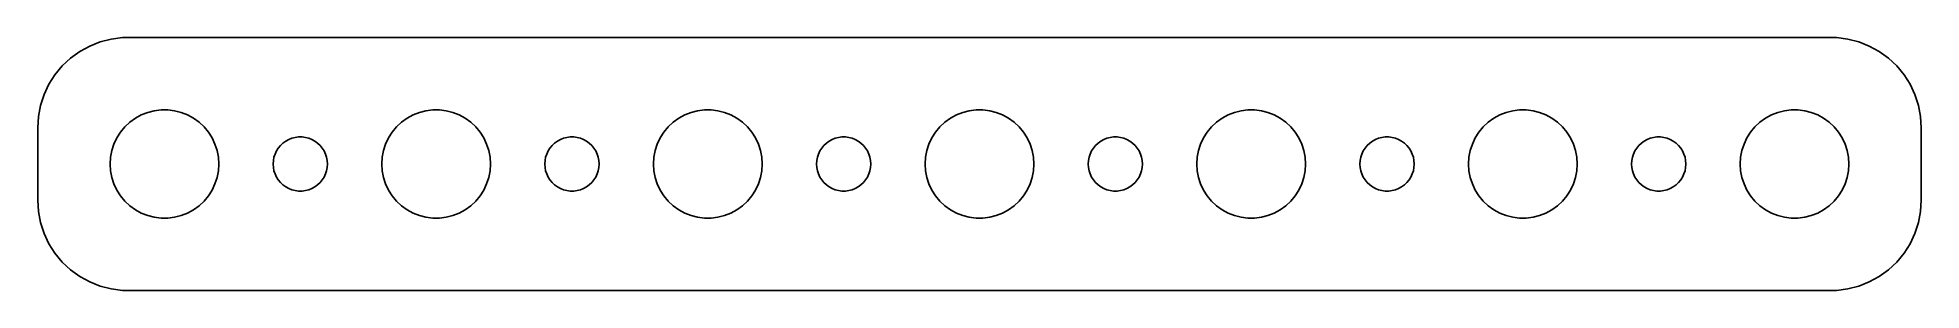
# Model space of a CAD drawing. Header units: metres. Extents: x -52 to 52, y 17 to 31.
import ezdxf

# ---------------------------------------------------------------- set-up
doc = ezdxf.new("R2010")
doc.units = ezdxf.units.M

msp = doc.modelspace()

# ---------------------------------------------------------------- linework, layer by layer
for p, q in [((-49.6791, 30.2216), (-50.1871, 29.8526)), ((-49.1289, 30.5241), (-49.6791, 30.2216)), ((-48.5451, 30.7553), (-49.1289, 30.5241)), ((-47.9369, 30.9114), (-48.5451, 30.7553)), ((-47.3139, 30.9901), (-47.9369, 30.9114)), ((47.3139, 30.9901), (-47.3139, 30.9901)), ((47.9369, 30.9114), (47.3139, 30.9901)), ((48.5451, 30.7553), (47.9369, 30.9114)), ((49.1289, 30.5241), (48.5451, 30.7553)), ((49.6791, 30.2216), (49.1289, 30.5241)), ((50.1871, 29.8526), (49.6791, 30.2216)), ((-50.6448, 29.4227), (-51.0451, 28.9389)), ((-50.1871, 29.8526), (-50.6448, 29.4227)), ((50.6448, 29.4227), (50.1871, 29.8526)), ((51.0451, 28.9389), (50.6448, 29.4227)), ((-51.3815, 28.4088), (-51.6489, 27.8406)), ((-51.0451, 28.9389), (-51.3815, 28.4088)), ((51.3815, 28.4088), (51.0451, 28.9389)), ((51.6489, 27.8406), (51.3815, 28.4088)), ((-51.8429, 27.2434), (-51.9606, 26.6267)), ((-51.6489, 27.8406), (-51.8429, 27.2434)), ((51.8429, 27.2434), (51.6489, 27.8406)), ((51.9606, 26.6267), (51.8429, 27.2434)), ((-51.9606, 26.6267), (-52, 26)), ((-52, 26), (-52, 22)), ((-47.427, 25.7634), (-47.1869, 26.0536)), ((-47.1869, 26.0536), (-46.9123, 26.3115)), ((-46.9123, 26.3115), (-46.6075, 26.533)), ((-46.6075, 26.533), (-46.2773, 26.7145)), ((-46.2773, 26.7145), (-45.927, 26.8532)), ((-45.927, 26.8532), (-45.5621, 26.9469)), ((-45.5621, 26.9469), (-45.1884, 26.9941)), ((-45.1884, 26.9941), (-44.8116, 26.9941)), ((-44.8116, 26.9941), (-44.4379, 26.9469)), ((-44.4379, 26.9469), (-44.0729, 26.8532)), ((-44.0729, 26.8532), (-43.7227, 26.7145)), ((-43.7227, 26.7145), (-43.3925, 26.533)), ((-43.3925, 26.533), (-43.0877, 26.3115)), ((-43.0877, 26.3115), (-42.8131, 26.0536)), ((-42.8131, 26.0536), (-42.5729, 25.7634)), ((-32.427, 25.7634), (-32.1869, 26.0536)), ((-32.1869, 26.0536), (-31.9123, 26.3115)), ((-31.9123, 26.3115), (-31.6075, 26.533)), ((-31.6075, 26.533), (-31.2773, 26.7145)), ((-31.2773, 26.7145), (-30.927, 26.8532)), ((-30.927, 26.8532), (-30.5621, 26.9469)), ((-30.5621, 26.9469), (-30.1884, 26.9941)), ((-30.1884, 26.9941), (-29.8116, 26.9941)), ((-29.8116, 26.9941), (-29.4379, 26.9469)), ((-29.4379, 26.9469), (-29.0729, 26.8532)), ((-29.0729, 26.8532), (-28.7227, 26.7145)), ((-28.7227, 26.7145), (-28.3925, 26.533)), ((-28.3925, 26.533), (-28.0877, 26.3115)), ((-28.0877, 26.3115), (-27.8131, 26.0536)), ((-27.8131, 26.0536), (-27.5729, 25.7634)), ((-17.427, 25.7634), (-17.1869, 26.0536)), ((-17.1869, 26.0536), (-16.9123, 26.3115)), ((-16.9123, 26.3115), (-16.6075, 26.533)), ((-16.6075, 26.533), (-16.2773, 26.7145)), ((-16.2773, 26.7145), (-15.927, 26.8532)), ((-15.927, 26.8532), (-15.5621, 26.9469)), ((-15.5621, 26.9469), (-15.1884, 26.9941)), ((-15.1884, 26.9941), (-14.8116, 26.9941)), ((-14.8116, 26.9941), (-14.4379, 26.9469)), ((-14.4379, 26.9469), (-14.0729, 26.8532)), ((-14.0729, 26.8532), (-13.7227, 26.7145)), ((-13.7227, 26.7145), (-13.3925, 26.533)), ((-13.3925, 26.533), (-13.0877, 26.3115)), ((-13.0877, 26.3115), (-12.8131, 26.0536)), ((-12.8131, 26.0536), (-12.5729, 25.7634)), ((-2.42705, 25.7634), (-2.1869, 26.0536)), ((-2.1869, 26.0536), (-1.91226, 26.3115)), ((-1.91226, 26.3115), (-1.60747, 26.533)), ((-1.60747, 26.533), (-1.27733, 26.7145)), ((-1.27733, 26.7145), (-0.92705, 26.8532)), ((-0.92705, 26.8532), (-0.56213, 26.9469)), ((-0.56213, 26.9469), (-0.18837, 26.9941)), ((-0.18837, 26.9941), (0.18837, 26.9941)), ((0.18837, 26.9941), (0.56213, 26.9469)), ((0.56213, 26.9469), (0.92705, 26.8532)), ((0.92705, 26.8532), (1.27733, 26.7145)), ((1.27733, 26.7145), (1.60747, 26.533)), ((1.60747, 26.533), (1.91226, 26.3115)), ((1.91226, 26.3115), (2.1869, 26.0536)), ((2.1869, 26.0536), (2.42705, 25.7634)), ((12.5729, 25.7634), (12.8131, 26.0536)), ((12.8131, 26.0536), (13.0877, 26.3115)), ((13.0877, 26.3115), (13.3925, 26.533)), ((13.3925, 26.533), (13.7227, 26.7145)), ((13.7227, 26.7145), (14.0729, 26.8532)), ((14.0729, 26.8532), (14.4379, 26.9469)), ((14.4379, 26.9469), (14.8116, 26.9941)), ((14.8116, 26.9941), (15.1884, 26.9941)), ((15.1884, 26.9941), (15.5621, 26.9469)), ((15.5621, 26.9469), (15.927, 26.8532)), ((15.927, 26.8532), (16.2773, 26.7145)), ((16.2773, 26.7145), (16.6075, 26.533)), ((16.6075, 26.533), (16.9123, 26.3115)), ((16.9123, 26.3115), (17.1869, 26.0536)), ((17.1869, 26.0536), (17.427, 25.7634)), ((27.5729, 25.7634), (27.8131, 26.0536)), ((27.8131, 26.0536), (28.0877, 26.3115)), ((28.0877, 26.3115), (28.3925, 26.533)), ((28.3925, 26.533), (28.7227, 26.7145)), ((28.7227, 26.7145), (29.0729, 26.8532)), ((29.0729, 26.8532), (29.4379, 26.9469)), ((29.4379, 26.9469), (29.8116, 26.9941)), ((29.8116, 26.9941), (30.1884, 26.9941)), ((30.1884, 26.9941), (30.5621, 26.9469)), ((30.5621, 26.9469), (30.927, 26.8532)), ((30.927, 26.8532), (31.2773, 26.7145)), ((31.2773, 26.7145), (31.6075, 26.533)), ((31.6075, 26.533), (31.9123, 26.3115)), ((31.9123, 26.3115), (32.1869, 26.0536)), ((32.1869, 26.0536), (32.427, 25.7634)), ((42.5729, 25.7634), (42.8131, 26.0536)), ((42.8131, 26.0536), (43.0877, 26.3115)), ((43.0877, 26.3115), (43.3925, 26.533)), ((43.3925, 26.533), (43.7227, 26.7145)), ((43.7227, 26.7145), (44.0729, 26.8532)), ((44.0729, 26.8532), (44.4379, 26.9469)), ((44.4379, 26.9469), (44.8116, 26.9941)), ((44.8116, 26.9941), (45.1884, 26.9941)), ((45.1884, 26.9941), (45.5621, 26.9469)), ((45.5621, 26.9469), (45.927, 26.8532)), ((45.927, 26.8532), (46.2773, 26.7145)), ((46.2773, 26.7145), (46.6075, 26.533)), ((46.6075, 26.533), (46.9123, 26.3115)), ((46.9123, 26.3115), (47.1869, 26.0536)), ((47.1869, 26.0536), (47.427, 25.7634)), ((52, 26), (51.9606, 26.6267)), ((52, 22), (52, 26)), ((-47.9057, 24.7461), (-47.7893, 25.1044)), ((-47.7893, 25.1044), (-47.6289, 25.4453)), ((-47.6289, 25.4453), (-47.427, 25.7634)), ((-42.5729, 25.7634), (-42.3711, 25.4453)), ((-42.3711, 25.4453), (-42.2107, 25.1044)), ((-42.2107, 25.1044), (-42.0942, 24.7461)), ((-38.7135, 24.8817), (-38.5934, 25.0268)), ((-38.5934, 25.0268), (-38.4561, 25.1558)), ((-38.4561, 25.1558), (-38.3037, 25.2665)), ((-38.3037, 25.2665), (-38.1387, 25.3572)), ((-38.1387, 25.3572), (-37.9635, 25.4266)), ((-37.9635, 25.4266), (-37.7811, 25.4734)), ((-37.7811, 25.4734), (-37.5942, 25.497)), ((-37.5942, 25.497), (-37.4058, 25.497)), ((-37.4058, 25.497), (-37.2189, 25.4734)), ((-37.2189, 25.4734), (-37.0365, 25.4266)), ((-37.0365, 25.4266), (-36.8613, 25.3572)), ((-36.8613, 25.3572), (-36.6963, 25.2665)), ((-36.6963, 25.2665), (-36.5439, 25.1558)), ((-36.5439, 25.1558), (-36.4065, 25.0268)), ((-36.4065, 25.0268), (-36.2865, 24.8817)), ((-32.9057, 24.7461), (-32.7893, 25.1044)), ((-32.7893, 25.1044), (-32.6289, 25.4453)), ((-32.6289, 25.4453), (-32.427, 25.7634)), ((-27.5729, 25.7634), (-27.3711, 25.4453)), ((-27.3711, 25.4453), (-27.2107, 25.1044)), ((-27.2107, 25.1044), (-27.0942, 24.7461)), ((-23.7135, 24.8817), (-23.5934, 25.0268)), ((-23.5934, 25.0268), (-23.4561, 25.1558)), ((-23.4561, 25.1558), (-23.3037, 25.2665)), ((-23.3037, 25.2665), (-23.1387, 25.3572)), ((-23.1387, 25.3572), (-22.9635, 25.4266)), ((-22.9635, 25.4266), (-22.7811, 25.4734)), ((-22.7811, 25.4734), (-22.5942, 25.497)), ((-22.5942, 25.497), (-22.4058, 25.497)), ((-22.4058, 25.497), (-22.2189, 25.4734)), ((-22.2189, 25.4734), (-22.0365, 25.4266)), ((-22.0365, 25.4266), (-21.8613, 25.3572)), ((-21.8613, 25.3572), (-21.6963, 25.2665)), ((-21.6963, 25.2665), (-21.5439, 25.1558)), ((-21.5439, 25.1558), (-21.4065, 25.0268)), ((-21.4065, 25.0268), (-21.2865, 24.8817)), ((-17.9057, 24.7461), (-17.7893, 25.1044)), ((-17.7893, 25.1044), (-17.6289, 25.4453)), ((-17.6289, 25.4453), (-17.427, 25.7634)), ((-12.5729, 25.7634), (-12.3711, 25.4453)), ((-12.3711, 25.4453), (-12.2107, 25.1044)), ((-12.2107, 25.1044), (-12.0942, 24.7461)), ((-8.71352, 24.8817), (-8.59344, 25.0268)), ((-8.59344, 25.0268), (-8.45613, 25.1558)), ((-8.45613, 25.1558), (-8.30373, 25.2665)), ((-8.30373, 25.2665), (-8.13866, 25.3572)), ((-8.13866, 25.3572), (-7.96352, 25.4266)), ((-7.96352, 25.4266), (-7.78107, 25.4734)), ((-7.78107, 25.4734), (-7.59418, 25.497)), ((-7.59418, 25.497), (-7.40581, 25.497)), ((-7.40581, 25.497), (-7.21892, 25.4734)), ((-7.21892, 25.4734), (-7.03647, 25.4266)), ((-7.03647, 25.4266), (-6.86133, 25.3572)), ((-6.86133, 25.3572), (-6.69626, 25.2665)), ((-6.69626, 25.2665), (-6.54385, 25.1558)), ((-6.54385, 25.1558), (-6.40654, 25.0268)), ((-6.40654, 25.0268), (-6.28647, 24.8817)), ((-2.90575, 24.7461), (-2.78932, 25.1044)), ((-2.78932, 25.1044), (-2.62891, 25.4453)), ((-2.62891, 25.4453), (-2.42705, 25.7634)), ((2.42705, 25.7634), (2.62891, 25.4453)), ((2.62891, 25.4453), (2.78932, 25.1044)), ((2.78932, 25.1044), (2.90575, 24.7461)), ((6.28647, 24.8817), (6.40654, 25.0268)), ((6.40654, 25.0268), (6.54385, 25.1558)), ((6.54385, 25.1558), (6.69626, 25.2665)), ((6.69626, 25.2665), (6.86133, 25.3572)), ((6.86133, 25.3572), (7.03647, 25.4266)), ((7.03647, 25.4266), (7.21892, 25.4734)), ((7.21892, 25.4734), (7.40581, 25.497)), ((7.40581, 25.497), (7.59418, 25.497)), ((7.59418, 25.497), (7.78107, 25.4734)), ((7.78107, 25.4734), (7.96352, 25.4266)), ((7.96352, 25.4266), (8.13866, 25.3572)), ((8.13866, 25.3572), (8.30373, 25.2665)), ((8.30373, 25.2665), (8.45613, 25.1558)), ((8.45613, 25.1558), (8.59344, 25.0268)), ((8.59344, 25.0268), (8.71352, 24.8817)), ((12.0942, 24.7461), (12.2107, 25.1044)), ((12.2107, 25.1044), (12.3711, 25.4453)), ((12.3711, 25.4453), (12.5729, 25.7634)), ((17.427, 25.7634), (17.6289, 25.4453)), ((17.6289, 25.4453), (17.7893, 25.1044)), ((17.7893, 25.1044), (17.9057, 24.7461)), ((21.2865, 24.8817), (21.4065, 25.0268)), ((21.4065, 25.0268), (21.5439, 25.1558)), ((21.5439, 25.1558), (21.6963, 25.2665)), ((21.6963, 25.2665), (21.8613, 25.3572)), ((21.8613, 25.3572), (22.0365, 25.4266)), ((22.0365, 25.4266), (22.2189, 25.4734)), ((22.2189, 25.4734), (22.4058, 25.497)), ((22.4058, 25.497), (22.5942, 25.497)), ((22.5942, 25.497), (22.7811, 25.4734)), ((22.7811, 25.4734), (22.9635, 25.4266)), ((22.9635, 25.4266), (23.1387, 25.3572)), ((23.1387, 25.3572), (23.3037, 25.2665)), ((23.3037, 25.2665), (23.4561, 25.1558)), ((23.4561, 25.1558), (23.5934, 25.0268)), ((23.5934, 25.0268), (23.7135, 24.8817)), ((27.0942, 24.7461), (27.2107, 25.1044)), ((27.2107, 25.1044), (27.3711, 25.4453)), ((27.3711, 25.4453), (27.5729, 25.7634)), ((32.427, 25.7634), (32.6289, 25.4453)), ((32.6289, 25.4453), (32.7893, 25.1044)), ((32.7893, 25.1044), (32.9057, 24.7461)), ((36.2865, 24.8817), (36.4065, 25.0268)), ((36.4065, 25.0268), (36.5439, 25.1558)), ((36.5439, 25.1558), (36.6963, 25.2665)), ((36.6963, 25.2665), (36.8613, 25.3572)), ((36.8613, 25.3572), (37.0365, 25.4266)), ((37.0365, 25.4266), (37.2189, 25.4734)), ((37.2189, 25.4734), (37.4058, 25.497)), ((37.4058, 25.497), (37.5942, 25.497)), ((37.5942, 25.497), (37.7811, 25.4734)), ((37.7811, 25.4734), (37.9635, 25.4266)), ((37.9635, 25.4266), (38.1387, 25.3572)), ((38.1387, 25.3572), (38.3037, 25.2665)), ((38.3037, 25.2665), (38.4561, 25.1558)), ((38.4561, 25.1558), (38.5934, 25.0268)), ((38.5934, 25.0268), (38.7135, 24.8817)), ((42.0942, 24.7461), (42.2107, 25.1044)), ((42.2107, 25.1044), (42.3711, 25.4453)), ((42.3711, 25.4453), (42.5729, 25.7634)), ((47.427, 25.7634), (47.6289, 25.4453)), ((47.6289, 25.4453), (47.7893, 25.1044)), ((47.7893, 25.1044), (47.9057, 24.7461)), ((-48, 24), (-47.9763, 24.376)), ((-47.9763, 23.624), (-48, 24)), ((-47.9763, 24.376), (-47.9057, 24.7461)), ((-42.0942, 24.7461), (-42.0237, 24.376)), ((-42.0237, 24.376), (-42, 24)), ((-42, 24), (-42.0237, 23.624)), ((-39, 24), (-38.9882, 24.188)), ((-38.9882, 23.812), (-39, 24)), ((-38.9882, 24.188), (-38.9529, 24.373)), ((-38.9529, 24.373), (-38.8947, 24.5522)), ((-38.8947, 24.5522), (-38.8145, 24.7226)), ((-38.8145, 24.7226), (-38.7135, 24.8817)), ((-36.2865, 24.8817), (-36.1855, 24.7226)), ((-36.1855, 24.7226), (-36.1053, 24.5522)), ((-36.1053, 24.5522), (-36.0471, 24.373)), ((-36.0471, 24.373), (-36.0118, 24.188)), ((-36.0118, 24.188), (-36, 24)), ((-36, 24), (-36.0118, 23.812)), ((-33, 24), (-32.9763, 24.376)), ((-32.9763, 23.624), (-33, 24)), ((-32.9763, 24.376), (-32.9057, 24.7461)), ((-27.0942, 24.7461), (-27.0237, 24.376)), ((-27.0237, 24.376), (-27, 24)), ((-27, 24), (-27.0237, 23.624)), ((-24, 24), (-23.9882, 24.188)), ((-23.9882, 23.812), (-24, 24)), ((-23.9882, 24.188), (-23.9529, 24.373)), ((-23.9529, 24.373), (-23.8947, 24.5522)), ((-23.8947, 24.5522), (-23.8145, 24.7226)), ((-23.8145, 24.7226), (-23.7135, 24.8817)), ((-21.2865, 24.8817), (-21.1855, 24.7226)), ((-21.1855, 24.7226), (-21.1053, 24.5522)), ((-21.1053, 24.5522), (-21.0471, 24.373)), ((-21.0471, 24.373), (-21.0118, 24.188)), ((-21.0118, 24.188), (-21, 24)), ((-21, 24), (-21.0118, 23.812)), ((-18, 24), (-17.9763, 24.376)), ((-17.9763, 23.624), (-18, 24)), ((-17.9763, 24.376), (-17.9057, 24.7461)), ((-12.0942, 24.7461), (-12.0237, 24.376)), ((-12.0237, 24.376), (-12, 24)), ((-12, 24), (-12.0237, 23.624)), ((-9, 24), (-8.98816, 24.188)), ((-8.98816, 23.812), (-9, 24)), ((-8.98816, 24.188), (-8.95287, 24.373)), ((-8.95287, 24.373), (-8.89465, 24.5522)), ((-8.89465, 24.5522), (-8.81445, 24.7226)), ((-8.81445, 24.7226), (-8.71352, 24.8817)), ((-6.28647, 24.8817), (-6.18553, 24.7226)), ((-6.18553, 24.7226), (-6.10533, 24.5522)), ((-6.10533, 24.5522), (-6.04712, 24.373)), ((-6.04712, 24.373), (-6.01183, 24.188)), ((-6.01183, 24.188), (-6, 24)), ((-6, 24), (-6.01183, 23.812)), ((-3, 24), (-2.97633, 24.376)), ((-2.97633, 23.624), (-3, 24)), ((-2.97633, 24.376), (-2.90575, 24.7461)), ((2.90575, 24.7461), (2.97633, 24.376)), ((2.97633, 24.376), (3, 24)), ((3, 24), (2.97633, 23.624)), ((6, 24), (6.01183, 24.188)), ((6.01183, 23.812), (6, 24)), ((6.01183, 24.188), (6.04712, 24.373)), ((6.04712, 24.373), (6.10533, 24.5522)), ((6.10533, 24.5522), (6.18553, 24.7226)), ((6.18553, 24.7226), (6.28647, 24.8817)), ((8.71352, 24.8817), (8.81445, 24.7226)), ((8.81445, 24.7226), (8.89465, 24.5522)), ((8.89465, 24.5522), (8.95287, 24.373)), ((8.95287, 24.373), (8.98816, 24.188)), ((8.98816, 24.188), (9, 24)), ((9, 24), (8.98816, 23.812)), ((12, 24), (12.0237, 24.376)), ((12.0237, 23.624), (12, 24)), ((12.0237, 24.376), (12.0942, 24.7461)), ((17.9057, 24.7461), (17.9763, 24.376)), ((17.9763, 24.376), (18, 24)), ((18, 24), (17.9763, 23.624)), ((21, 24), (21.0118, 24.188)), ((21.0118, 23.812), (21, 24)), ((21.0118, 24.188), (21.0471, 24.373)), ((21.0471, 24.373), (21.1053, 24.5522)), ((21.1053, 24.5522), (21.1855, 24.7226)), ((21.1855, 24.7226), (21.2865, 24.8817)), ((23.7135, 24.8817), (23.8145, 24.7226)), ((23.8145, 24.7226), (23.8947, 24.5522)), ((23.8947, 24.5522), (23.9529, 24.373)), ((23.9529, 24.373), (23.9882, 24.188)), ((23.9882, 24.188), (24, 24)), ((24, 24), (23.9882, 23.812)), ((27, 24), (27.0237, 24.376)), ((27.0237, 23.624), (27, 24)), ((27.0237, 24.376), (27.0942, 24.7461)), ((32.9057, 24.7461), (32.9763, 24.376)), ((32.9763, 24.376), (33, 24)), ((33, 24), (32.9763, 23.624)), ((36, 24), (36.0118, 24.188)), ((36.0118, 23.812), (36, 24)), ((36.0118, 24.188), (36.0471, 24.373)), ((36.0471, 24.373), (36.1053, 24.5522)), ((36.1053, 24.5522), (36.1855, 24.7226)), ((36.1855, 24.7226), (36.2865, 24.8817)), ((38.7135, 24.8817), (38.8145, 24.7226)), ((38.8145, 24.7226), (38.8947, 24.5522)), ((38.8947, 24.5522), (38.9529, 24.373)), ((38.9529, 24.373), (38.9882, 24.188)), ((38.9882, 24.188), (39, 24)), ((39, 24), (38.9882, 23.812)), ((42, 24), (42.0237, 24.376)), ((42.0237, 23.624), (42, 24)), ((42.0237, 24.376), (42.0942, 24.7461)), ((47.9057, 24.7461), (47.9763, 24.376)), ((47.9763, 24.376), (48, 24)), ((48, 24), (47.9763, 23.624)), ((-47.9057, 23.2539), (-47.9763, 23.624)), ((-47.7893, 22.8956), (-47.9057, 23.2539)), ((-47.6289, 22.5547), (-47.7893, 22.8956)), ((-42.2107, 22.8956), (-42.3711, 22.5547)), ((-42.0942, 23.2539), (-42.2107, 22.8956)), ((-42.0237, 23.624), (-42.0942, 23.2539)), ((-38.9529, 23.627), (-38.9882, 23.812)), ((-38.8947, 23.4478), (-38.9529, 23.627)), ((-38.8145, 23.2774), (-38.8947, 23.4478)), ((-38.7135, 23.1183), (-38.8145, 23.2774)), ((-38.5934, 22.9732), (-38.7135, 23.1183)), ((-38.4561, 22.8442), (-38.5934, 22.9732)), ((-36.4065, 22.9732), (-36.5439, 22.8442)), ((-36.2865, 23.1183), (-36.4065, 22.9732)), ((-36.1855, 23.2774), (-36.2865, 23.1183)), ((-36.1053, 23.4478), (-36.1855, 23.2774)), ((-36.0471, 23.627), (-36.1053, 23.4478)), ((-36.0118, 23.812), (-36.0471, 23.627)), ((-32.9057, 23.2539), (-32.9763, 23.624)), ((-32.7893, 22.8956), (-32.9057, 23.2539)), ((-32.6289, 22.5547), (-32.7893, 22.8956)), ((-27.2107, 22.8956), (-27.3711, 22.5547)), ((-27.0942, 23.2539), (-27.2107, 22.8956)), ((-27.0237, 23.624), (-27.0942, 23.2539)), ((-23.9529, 23.627), (-23.9882, 23.812)), ((-23.8947, 23.4478), (-23.9529, 23.627)), ((-23.8145, 23.2774), (-23.8947, 23.4478)), ((-23.7135, 23.1183), (-23.8145, 23.2774)), ((-23.5934, 22.9732), (-23.7135, 23.1183)), ((-23.4561, 22.8442), (-23.5934, 22.9732)), ((-21.4065, 22.9732), (-21.5439, 22.8442)), ((-21.2865, 23.1183), (-21.4065, 22.9732)), ((-21.1855, 23.2774), (-21.2865, 23.1183)), ((-21.1053, 23.4478), (-21.1855, 23.2774)), ((-21.0471, 23.627), (-21.1053, 23.4478)), ((-21.0118, 23.812), (-21.0471, 23.627)), ((-17.9057, 23.2539), (-17.9763, 23.624)), ((-17.7893, 22.8956), (-17.9057, 23.2539)), ((-17.6289, 22.5547), (-17.7893, 22.8956)), ((-12.2107, 22.8956), (-12.3711, 22.5547)), ((-12.0942, 23.2539), (-12.2107, 22.8956)), ((-12.0237, 23.624), (-12.0942, 23.2539)), ((-8.95287, 23.627), (-8.98816, 23.812)), ((-8.89465, 23.4478), (-8.95287, 23.627)), ((-8.81445, 23.2774), (-8.89465, 23.4478)), ((-8.71352, 23.1183), (-8.81445, 23.2774)), ((-8.59344, 22.9732), (-8.71352, 23.1183)), ((-8.45613, 22.8442), (-8.59344, 22.9732)), ((-6.40654, 22.9732), (-6.54385, 22.8442)), ((-6.28647, 23.1183), (-6.40654, 22.9732)), ((-6.18553, 23.2774), (-6.28647, 23.1183)), ((-6.10533, 23.4478), (-6.18553, 23.2774)), ((-6.04712, 23.627), (-6.10533, 23.4478)), ((-6.01183, 23.812), (-6.04712, 23.627)), ((-2.90575, 23.2539), (-2.97633, 23.624)), ((-2.78932, 22.8956), (-2.90575, 23.2539)), ((-2.62891, 22.5547), (-2.78932, 22.8956)), ((2.78932, 22.8956), (2.62891, 22.5547)), ((2.90575, 23.2539), (2.78932, 22.8956)), ((2.97633, 23.624), (2.90575, 23.2539)), ((6.04712, 23.627), (6.01183, 23.812)), ((6.10533, 23.4478), (6.04712, 23.627)), ((6.18553, 23.2774), (6.10533, 23.4478)), ((6.28647, 23.1183), (6.18553, 23.2774)), ((6.40654, 22.9732), (6.28647, 23.1183)), ((6.54385, 22.8442), (6.40654, 22.9732)), ((8.59344, 22.9732), (8.45613, 22.8442)), ((8.71352, 23.1183), (8.59344, 22.9732)), ((8.81445, 23.2774), (8.71352, 23.1183)), ((8.89465, 23.4478), (8.81445, 23.2774)), ((8.95287, 23.627), (8.89465, 23.4478)), ((8.98816, 23.812), (8.95287, 23.627)), ((12.0942, 23.2539), (12.0237, 23.624)), ((12.2107, 22.8956), (12.0942, 23.2539)), ((12.3711, 22.5547), (12.2107, 22.8956)), ((17.7893, 22.8956), (17.6289, 22.5547)), ((17.9057, 23.2539), (17.7893, 22.8956)), ((17.9763, 23.624), (17.9057, 23.2539)), ((21.0471, 23.627), (21.0118, 23.812)), ((21.1053, 23.4478), (21.0471, 23.627)), ((21.1855, 23.2774), (21.1053, 23.4478)), ((21.2865, 23.1183), (21.1855, 23.2774)), ((21.4065, 22.9732), (21.2865, 23.1183)), ((21.5439, 22.8442), (21.4065, 22.9732)), ((23.5934, 22.9732), (23.4561, 22.8442)), ((23.7135, 23.1183), (23.5934, 22.9732)), ((23.8145, 23.2774), (23.7135, 23.1183)), ((23.8947, 23.4478), (23.8145, 23.2774)), ((23.9529, 23.627), (23.8947, 23.4478)), ((23.9882, 23.812), (23.9529, 23.627)), ((27.0942, 23.2539), (27.0237, 23.624)), ((27.2107, 22.8956), (27.0942, 23.2539)), ((27.3711, 22.5547), (27.2107, 22.8956)), ((32.7893, 22.8956), (32.6289, 22.5547)), ((32.9057, 23.2539), (32.7893, 22.8956)), ((32.9763, 23.624), (32.9057, 23.2539)), ((36.0471, 23.627), (36.0118, 23.812)), ((36.1053, 23.4478), (36.0471, 23.627)), ((36.1855, 23.2774), (36.1053, 23.4478)), ((36.2865, 23.1183), (36.1855, 23.2774)), ((36.4065, 22.9732), (36.2865, 23.1183)), ((36.5439, 22.8442), (36.4065, 22.9732)), ((38.5934, 22.9732), (38.4561, 22.8442)), ((38.7135, 23.1183), (38.5934, 22.9732)), ((38.8145, 23.2774), (38.7135, 23.1183)), ((38.8947, 23.4478), (38.8145, 23.2774)), ((38.9529, 23.627), (38.8947, 23.4478)), ((38.9882, 23.812), (38.9529, 23.627)), ((42.0942, 23.2539), (42.0237, 23.624)), ((42.2107, 22.8956), (42.0942, 23.2539)), ((42.3711, 22.5547), (42.2107, 22.8956)), ((47.7893, 22.8956), (47.6289, 22.5547)), ((47.9057, 23.2539), (47.7893, 22.8956)), ((47.9763, 23.624), (47.9057, 23.2539)), ((-52, 22), (-51.9606, 21.3733)), ((-47.427, 22.2366), (-47.6289, 22.5547)), ((-47.1869, 21.9464), (-47.427, 22.2366)), ((-46.9123, 21.6885), (-47.1869, 21.9464)), ((-42.8131, 21.9464), (-43.0877, 21.6885)), ((-42.5729, 22.2366), (-42.8131, 21.9464)), ((-42.3711, 22.5547), (-42.5729, 22.2366)), ((-38.3037, 22.7335), (-38.4561, 22.8442)), ((-38.1387, 22.6428), (-38.3037, 22.7335)), ((-37.9635, 22.5734), (-38.1387, 22.6428)), ((-37.7811, 22.5266), (-37.9635, 22.5734)), ((-37.5942, 22.503), (-37.7811, 22.5266)), ((-37.4058, 22.503), (-37.5942, 22.503)), ((-37.2189, 22.5266), (-37.4058, 22.503)), ((-37.0365, 22.5734), (-37.2189, 22.5266)), ((-36.8613, 22.6428), (-37.0365, 22.5734)), ((-36.6963, 22.7335), (-36.8613, 22.6428)), ((-36.5439, 22.8442), (-36.6963, 22.7335)), ((-32.427, 22.2366), (-32.6289, 22.5547)), ((-32.1869, 21.9464), (-32.427, 22.2366)), ((-31.9123, 21.6885), (-32.1869, 21.9464)), ((-27.8131, 21.9464), (-28.0877, 21.6885)), ((-27.5729, 22.2366), (-27.8131, 21.9464)), ((-27.3711, 22.5547), (-27.5729, 22.2366)), ((-23.3037, 22.7335), (-23.4561, 22.8442)), ((-23.1387, 22.6428), (-23.3037, 22.7335)), ((-22.9635, 22.5734), (-23.1387, 22.6428)), ((-22.7811, 22.5266), (-22.9635, 22.5734)), ((-22.5942, 22.503), (-22.7811, 22.5266)), ((-22.4058, 22.503), (-22.5942, 22.503)), ((-22.2189, 22.5266), (-22.4058, 22.503)), ((-22.0365, 22.5734), (-22.2189, 22.5266)), ((-21.8613, 22.6428), (-22.0365, 22.5734)), ((-21.6963, 22.7335), (-21.8613, 22.6428)), ((-21.5439, 22.8442), (-21.6963, 22.7335)), ((-17.427, 22.2366), (-17.6289, 22.5547)), ((-17.1869, 21.9464), (-17.427, 22.2366)), ((-16.9123, 21.6885), (-17.1869, 21.9464)), ((-12.8131, 21.9464), (-13.0877, 21.6885)), ((-12.5729, 22.2366), (-12.8131, 21.9464)), ((-12.3711, 22.5547), (-12.5729, 22.2366)), ((-8.30373, 22.7335), (-8.45613, 22.8442)), ((-8.13866, 22.6428), (-8.30373, 22.7335)), ((-7.96352, 22.5734), (-8.13866, 22.6428)), ((-7.78107, 22.5266), (-7.96352, 22.5734)), ((-7.59418, 22.503), (-7.78107, 22.5266)), ((-7.40581, 22.503), (-7.59418, 22.503)), ((-7.21892, 22.5266), (-7.40581, 22.503)), ((-7.03647, 22.5734), (-7.21892, 22.5266)), ((-6.86133, 22.6428), (-7.03647, 22.5734)), ((-6.69626, 22.7335), (-6.86133, 22.6428)), ((-6.54385, 22.8442), (-6.69626, 22.7335)), ((-2.42705, 22.2366), (-2.62891, 22.5547)), ((-2.1869, 21.9464), (-2.42705, 22.2366)), ((-1.91226, 21.6885), (-2.1869, 21.9464)), ((2.1869, 21.9464), (1.91226, 21.6885)), ((2.42705, 22.2366), (2.1869, 21.9464)), ((2.62891, 22.5547), (2.42705, 22.2366)), ((6.69626, 22.7335), (6.54385, 22.8442)), ((6.86133, 22.6428), (6.69626, 22.7335)), ((7.03647, 22.5734), (6.86133, 22.6428)), ((7.21892, 22.5266), (7.03647, 22.5734)), ((7.40581, 22.503), (7.21892, 22.5266)), ((7.59418, 22.503), (7.40581, 22.503)), ((7.78107, 22.5266), (7.59418, 22.503)), ((7.96352, 22.5734), (7.78107, 22.5266)), ((8.13866, 22.6428), (7.96352, 22.5734)), ((8.30373, 22.7335), (8.13866, 22.6428)), ((8.45613, 22.8442), (8.30373, 22.7335)), ((12.5729, 22.2366), (12.3711, 22.5547)), ((12.8131, 21.9464), (12.5729, 22.2366)), ((13.0877, 21.6885), (12.8131, 21.9464)), ((17.1869, 21.9464), (16.9123, 21.6885)), ((17.427, 22.2366), (17.1869, 21.9464)), ((17.6289, 22.5547), (17.427, 22.2366)), ((21.6963, 22.7335), (21.5439, 22.8442)), ((21.8613, 22.6428), (21.6963, 22.7335)), ((22.0365, 22.5734), (21.8613, 22.6428)), ((22.2189, 22.5266), (22.0365, 22.5734)), ((22.4058, 22.503), (22.2189, 22.5266)), ((22.5942, 22.503), (22.4058, 22.503)), ((22.7811, 22.5266), (22.5942, 22.503)), ((22.9635, 22.5734), (22.7811, 22.5266)), ((23.1387, 22.6428), (22.9635, 22.5734)), ((23.3037, 22.7335), (23.1387, 22.6428)), ((23.4561, 22.8442), (23.3037, 22.7335)), ((27.5729, 22.2366), (27.3711, 22.5547)), ((27.8131, 21.9464), (27.5729, 22.2366)), ((28.0877, 21.6885), (27.8131, 21.9464)), ((32.1869, 21.9464), (31.9123, 21.6885)), ((32.427, 22.2366), (32.1869, 21.9464)), ((32.6289, 22.5547), (32.427, 22.2366)), ((36.6963, 22.7335), (36.5439, 22.8442)), ((36.8613, 22.6428), (36.6963, 22.7335)), ((37.0365, 22.5734), (36.8613, 22.6428)), ((37.2189, 22.5266), (37.0365, 22.5734)), ((37.4058, 22.503), (37.2189, 22.5266)), ((37.5942, 22.503), (37.4058, 22.503)), ((37.7811, 22.5266), (37.5942, 22.503)), ((37.9635, 22.5734), (37.7811, 22.5266)), ((38.1387, 22.6428), (37.9635, 22.5734)), ((38.3037, 22.7335), (38.1387, 22.6428)), ((38.4561, 22.8442), (38.3037, 22.7335)), ((42.5729, 22.2366), (42.3711, 22.5547)), ((42.8131, 21.9464), (42.5729, 22.2366)), ((43.0877, 21.6885), (42.8131, 21.9464)), ((47.1869, 21.9464), (46.9123, 21.6885)), ((47.427, 22.2366), (47.1869, 21.9464)), ((47.6289, 22.5547), (47.427, 22.2366)), ((51.9606, 21.3733), (52, 22)), ((-51.9606, 21.3733), (-51.8429, 20.7566)), ((-46.6075, 21.467), (-46.9123, 21.6885)), ((-46.2773, 21.2855), (-46.6075, 21.467)), ((-45.927, 21.1468), (-46.2773, 21.2855)), ((-45.5621, 21.0531), (-45.927, 21.1468)), ((-45.1884, 21.0059), (-45.5621, 21.0531)), ((-44.8116, 21.0059), (-45.1884, 21.0059)), ((-44.4379, 21.0531), (-44.8116, 21.0059)), ((-44.0729, 21.1468), (-44.4379, 21.0531)), ((-43.7227, 21.2855), (-44.0729, 21.1468)), ((-43.3925, 21.467), (-43.7227, 21.2855)), ((-43.0877, 21.6885), (-43.3925, 21.467)), ((-31.6075, 21.467), (-31.9123, 21.6885)), ((-31.2773, 21.2855), (-31.6075, 21.467)), ((-30.927, 21.1468), (-31.2773, 21.2855)), ((-30.5621, 21.0531), (-30.927, 21.1468)), ((-30.1884, 21.0059), (-30.5621, 21.0531)), ((-29.8116, 21.0059), (-30.1884, 21.0059)), ((-29.4379, 21.0531), (-29.8116, 21.0059)), ((-29.0729, 21.1468), (-29.4379, 21.0531)), ((-28.7227, 21.2855), (-29.0729, 21.1468)), ((-28.3925, 21.467), (-28.7227, 21.2855)), ((-28.0877, 21.6885), (-28.3925, 21.467)), ((-16.6075, 21.467), (-16.9123, 21.6885)), ((-16.2773, 21.2855), (-16.6075, 21.467)), ((-15.927, 21.1468), (-16.2773, 21.2855)), ((-15.5621, 21.0531), (-15.927, 21.1468)), ((-15.1884, 21.0059), (-15.5621, 21.0531)), ((-14.8116, 21.0059), (-15.1884, 21.0059)), ((-14.4379, 21.0531), (-14.8116, 21.0059)), ((-14.0729, 21.1468), (-14.4379, 21.0531)), ((-13.7227, 21.2855), (-14.0729, 21.1468)), ((-13.3925, 21.467), (-13.7227, 21.2855)), ((-13.0877, 21.6885), (-13.3925, 21.467)), ((-1.60747, 21.467), (-1.91226, 21.6885)), ((-1.27733, 21.2855), (-1.60747, 21.467)), ((-0.92705, 21.1468), (-1.27733, 21.2855)), ((-0.56213, 21.0531), (-0.92705, 21.1468)), ((-0.18837, 21.0059), (-0.56213, 21.0531)), ((0.18837, 21.0059), (-0.18837, 21.0059)), ((0.56213, 21.0531), (0.18837, 21.0059)), ((0.92705, 21.1468), (0.56213, 21.0531)), ((1.27733, 21.2855), (0.92705, 21.1468)), ((1.60747, 21.467), (1.27733, 21.2855)), ((1.91226, 21.6885), (1.60747, 21.467)), ((13.3925, 21.467), (13.0877, 21.6885)), ((13.7227, 21.2855), (13.3925, 21.467)), ((14.0729, 21.1468), (13.7227, 21.2855)), ((14.4379, 21.0531), (14.0729, 21.1468)), ((14.8116, 21.0059), (14.4379, 21.0531)), ((15.1884, 21.0059), (14.8116, 21.0059)), ((15.5621, 21.0531), (15.1884, 21.0059)), ((15.927, 21.1468), (15.5621, 21.0531)), ((16.2773, 21.2855), (15.927, 21.1468)), ((16.6075, 21.467), (16.2773, 21.2855)), ((16.9123, 21.6885), (16.6075, 21.467)), ((28.3925, 21.467), (28.0877, 21.6885)), ((28.7227, 21.2855), (28.3925, 21.467)), ((29.0729, 21.1468), (28.7227, 21.2855)), ((29.4379, 21.0531), (29.0729, 21.1468)), ((29.8116, 21.0059), (29.4379, 21.0531)), ((30.1884, 21.0059), (29.8116, 21.0059)), ((30.5621, 21.0531), (30.1884, 21.0059)), ((30.927, 21.1468), (30.5621, 21.0531)), ((31.2773, 21.2855), (30.927, 21.1468)), ((31.6075, 21.467), (31.2773, 21.2855)), ((31.9123, 21.6885), (31.6075, 21.467)), ((43.3925, 21.467), (43.0877, 21.6885)), ((43.7227, 21.2855), (43.3925, 21.467)), ((44.0729, 21.1468), (43.7227, 21.2855)), ((44.4379, 21.0531), (44.0729, 21.1468)), ((44.8116, 21.0059), (44.4379, 21.0531)), ((45.1884, 21.0059), (44.8116, 21.0059)), ((45.5621, 21.0531), (45.1884, 21.0059)), ((45.927, 21.1468), (45.5621, 21.0531)), ((46.2773, 21.2855), (45.927, 21.1468)), ((46.6075, 21.467), (46.2773, 21.2855)), ((46.9123, 21.6885), (46.6075, 21.467)), ((51.8429, 20.7566), (51.9606, 21.3733)), ((-51.8429, 20.7566), (-51.6489, 20.1594)), ((-51.6489, 20.1594), (-51.3815, 19.5912)), ((51.3815, 19.5912), (51.6489, 20.1594)), ((51.6489, 20.1594), (51.8429, 20.7566)), ((-51.3815, 19.5912), (-51.0451, 19.0611)), ((-51.0451, 19.0611), (-50.6448, 18.5773)), ((50.6448, 18.5773), (51.0451, 19.0611)), ((51.0451, 19.0611), (51.3815, 19.5912)), ((-50.6448, 18.5773), (-50.1871, 18.1474)), ((-50.1871, 18.1474), (-49.6791, 17.7784)), ((-49.6791, 17.7784), (-49.1289, 17.4759)), ((49.1289, 17.4759), (49.6791, 17.7784)), ((49.6791, 17.7784), (50.1871, 18.1474)), ((50.1871, 18.1474), (50.6448, 18.5773)), ((-49.1289, 17.4759), (-48.5451, 17.2447)), ((-48.5451, 17.2447), (-47.9369, 17.0886)), ((-47.9369, 17.0886), (-47.3139, 17.0099)), ((-47.3139, 17.0099), (47.3139, 17.0099)), ((47.3139, 17.0099), (47.9369, 17.0886)), ((47.9369, 17.0886), (48.5451, 17.2447)), ((48.5451, 17.2447), (49.1289, 17.4759))]:
    msp.add_line(p, q)

doc.saveas('drawing.dxf')
